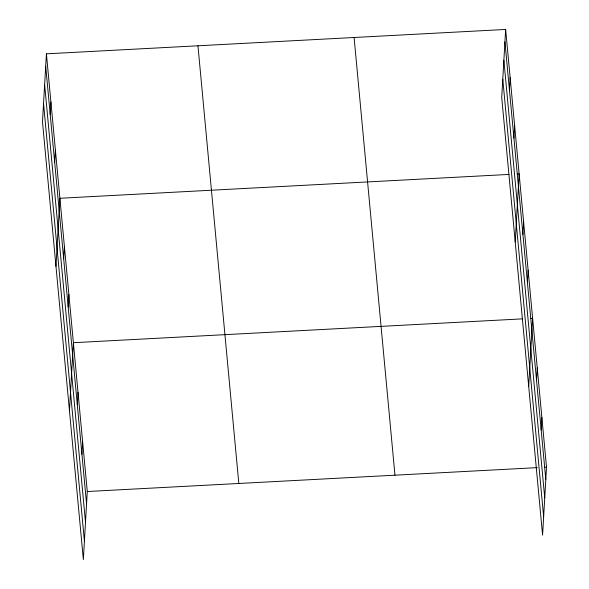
<?xml version="1.0" encoding="UTF-8"?>
<svg xmlns="http://www.w3.org/2000/svg" width="589" height="589" viewBox="0 0 589 589"><rect width="100%" height="100%" fill="white"/><g stroke="black" fill="none" stroke-linecap="round" stroke-linejoin="round"><path stroke-width="0.88" d="M46.413 53.835L42.489 121.857L83.351 559.55L87.275 491.52L46.413 53.835L505.649 29.45L546.511 467.143L542.587 535.165L501.725 97.48L505.649 29.45M50.19 114.369L50.904 101.978M54.689 162.512L55.403 150.121M55.97 266.294L59.894 198.272L509.029 174.425M63.678 258.807L64.392 246.416M68.169 306.95L68.884 294.559M69.458 410.739L73.382 342.71L522.517 318.863M77.299 404.702L78.013 392.311M81.93 454.303L82.644 441.919M509.426 89.984L510.14 77.593M513.925 138.128L514.639 125.744M515.213 241.917L519.13 173.888L517.297 173.983M522.914 234.422L523.628 222.031M527.405 282.565L528.119 270.182M528.694 386.355L532.618 318.325L530.785 318.421M536.535 380.317L537.249 367.934M541.166 429.926L541.88 417.535M87.275 491.52L537.33 467.629M544.678 467.239L546.511 467.143M504.935 41.841L545.797 479.527M503.875 60.196L544.737 497.889M502.785 79.117L543.647 516.803M354.099 37.497L394.961 475.183M197.956 45.787L238.825 483.473M45.699 66.218L86.561 503.912M44.639 84.58L85.501 522.274M43.549 103.502L84.411 541.188"/></g></svg>
